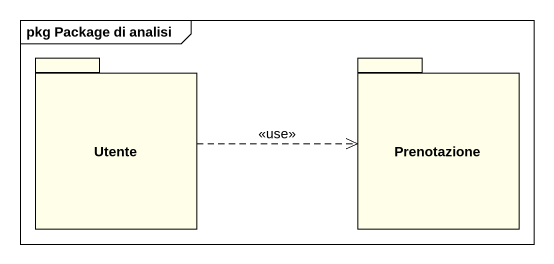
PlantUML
@startuml
mainframe pkg Package di analisi
package Utente #FFFFE9 {
}
package Prenotazione #FFFFE9 {
}
Utente .right.> Prenotazione : <<use>>
@enduml
